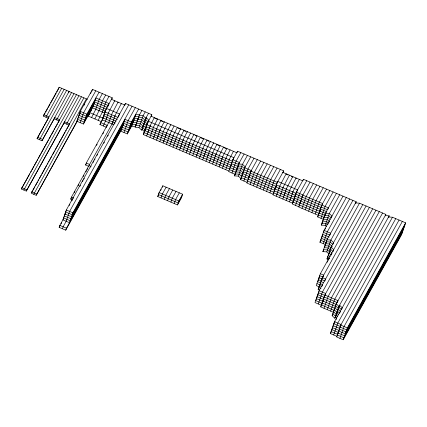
<?xml version="1.0" encoding="UTF-8"?>
<svg xmlns="http://www.w3.org/2000/svg" width="427" height="427" viewBox="0 0 427 427"><rect width="100%" height="100%" fill="white"/><g stroke="black" fill="none" stroke-linecap="round" stroke-linejoin="round"><path stroke-width="0.64" d="M48.39 118.231L43.442 116.123L43.922 114.74L59.193 87.225L69.083 91.437L68.603 92.824M54.501 118.231L42.006 140.75L37.058 138.642L64.141 89.328M45.919 117.179L61.664 88.277M64.696 121.898L26.293 191.093L21.35 188.985L74.004 93.609M39.535 139.698L66.612 90.385M48.55 117.772L48.87 116.849L43.922 114.74M58.873 88.149L59.193 87.225M23.821 190.042L76.476 94.666M42.006 140.75L69.083 91.437M26.293 191.093L78.952 95.717M83.895 97.826L31.24 193.201L36.183 195.31L77.426 120.99M56.636 119.891L71.533 92.558M33.712 194.253L86.366 98.877M59.262 120.505L59.566 119.624L54.624 117.521L54.165 118.839L59.113 120.948M36.183 195.31L77.559 120.254M66.527 124.108L81.424 96.774M69.153 124.721L69.457 123.841L64.514 121.732L64.055 123.051L68.998 125.159M93.428 106.109L83.468 124.054L76.876 121.247L80.297 111.356L92.494 89.382L112.269 97.815L111.586 99.79L111.436 99.315L124.625 104.935L124.769 105.41L125.458 103.43L151.825 114.671L151.313 116.155M80.169 122.65L83.596 112.76L95.787 90.791M91.805 91.362L92.494 89.382M83.468 124.054L86.889 114.164L99.085 92.195M90.983 111.073L91.495 109.59M95.765 109.243L99.187 99.352L102.379 93.598M99.059 110.646L102.485 100.756L105.677 95.002M121.978 128.858L65.747 230.174L59.15 227.367L59.839 225.387L63.538 218.72M125.458 103.43L66.318 209.993L62.892 219.884L69.484 222.697L72.91 212.806L132.05 106.243M72.393 199.841L70.743 199.137L71.426 197.157L112.328 123.462M102.357 112.05L105.779 102.16L108.976 96.406M62.449 228.771L63.132 226.796L66.356 220.989M86.286 163.045L89.579 164.448L88.896 166.429L85.597 165.019L86.286 163.045L109.029 122.058M66.19 221.293L69.612 211.402L128.751 104.839M106.51 127.342L99.918 124.535L103.137 117.985M108.565 105.047L109.077 103.569L95.894 97.948L92.467 107.839L104.556 112.99M65.747 230.174L66.431 228.199L122.485 127.198M103.211 125.938L105.485 121.108M106.681 126.851L107.193 125.367L100.601 122.554M124.017 132.525L128.127 120.654L135.343 107.647M131.425 122.058L124.828 119.25L120.718 131.116L127.315 133.929L131.425 122.058L138.642 109.05M141.94 110.454L139.159 115.461L135.049 127.326L138.988 127.577L141.647 130.139L142.928 127.828M135.951 125.154L135.434 126.638L131.5 126.387L135.61 114.521L139.544 114.767M136.976 122.186L139.373 115.263M138.988 127.577L143.098 115.712L145.233 111.863M141.647 130.139L145.756 118.268L148.532 113.267M157.718 196.505L159.09 192.55L162.842 185.793L182.617 194.221L181.245 198.176L177.499 204.939L157.718 196.505L158.657 194.819M162.324 187.277L162.842 185.793M161.016 197.914L162.383 193.954L166.135 187.197M164.31 199.318L165.681 195.363L169.434 188.601M167.608 200.722L168.98 196.767L172.727 190.004M170.901 202.126L172.273 198.171L176.025 191.413M174.2 203.53L175.572 199.574L179.319 192.817M177.499 204.939L178.865 200.978L182.617 194.221M302.631 180.797L282.85 172.369L283 172.844L283.683 170.864L237.535 151.201L232.806 159.719L228.696 171.585L235.288 174.397M237.022 152.679L237.535 151.201M231.989 172.994L236.099 161.123L240.828 152.604M241.058 178.689L238.399 176.132L234.466 175.881L238.576 164.016L244.127 154.008M237.172 168.959L236.659 170.442L230.068 167.63M237.513 167.966L238.026 166.482L231.434 163.674M238.197 165.991L238.544 165.003M238.399 176.132L242.509 164.262L247.425 155.412M241.879 176.468L241.244 177.616L247.836 180.424L247.148 182.404L240.556 179.591L244.666 167.726L250.718 156.816M241.228 178.198L242.253 175.23M243.283 172.262L243.625 171.275M244.655 168.307L245.167 166.824L242.509 164.262L238.576 164.016M243.854 180.995L247.964 169.129L254.017 158.225M257.31 159.629L250.927 171.136L246.817 183.002L273.189 194.242L277.299 182.372L283.683 170.864M248.007 179.927L250.403 173.004M250.115 184.405L254.22 172.54L260.609 161.032M253.408 185.814L257.518 173.944L263.907 162.436M256.707 187.218L260.817 175.348L267.201 163.84M260 188.622L264.11 176.751L270.499 165.249M263.299 190.026L267.409 178.16L273.792 166.653M266.597 191.429L270.702 179.564L277.091 168.057M269.891 192.839L274.001 180.968L280.384 169.46M296.349 192.118L292.239 203.983L298.831 206.796L302.94 194.925L296.349 192.118L303.464 179.297L356.203 201.774L355.691 203.257M303.117 180.285L303.464 179.297M295.532 205.387L299.642 193.522L306.757 180.701M310.055 182.105L302.834 195.112L298.724 206.983L318.505 215.411M302.022 208.387L306.132 196.516L313.349 183.509M305.321 209.79L309.431 197.925L316.647 184.918M308.614 211.194L312.724 199.329L319.946 186.321M311.913 212.598L316.023 200.733L323.239 187.725M315.206 214.007L319.316 202.136L326.538 189.129M323.714 219.489L317.672 216.911L321.782 205.045L329.831 190.533M320.389 209.972L319.876 211.456L300.096 203.022M322.273 204.533L322.615 203.54L302.834 195.112M320.965 218.314L325.075 206.449L333.129 191.942M326.538 226.641L325.209 225.36L321.275 225.109L325.385 213.244L336.428 193.346M327.861 209.337L328.374 207.853L321.782 205.045M325.209 225.36L329.318 213.495L339.721 194.749M325.411 244.58L319.919 242.242L324.029 230.372L343.02 196.153M323.212 243.646L327.322 231.776L346.313 197.557M329.003 254.022L326.788 251.893L322.855 251.642L326.965 239.777L349.612 198.966M330.108 234.669L330.621 233.185L324.029 230.372M326.788 251.893L330.898 240.022L352.91 200.37M385.357 215.902L385.869 214.418L359.502 203.177L320.351 273.723L316.242 285.588L318.99 286.757M328.299 260.187L326.975 258.906L331.085 247.036L356.203 201.774M333.044 244.068L333.556 242.584L330.898 240.022L326.965 239.777M319.791 290.205L318.147 289.506L322.252 277.635L362.795 204.581M323.132 276.611L323.65 275.127L320.351 273.723M366.094 205.99L319.086 290.691L314.977 302.556L321.568 305.364L322.257 303.389L315.66 300.576L316.306 299.418M333.225 251.081L333.738 249.598L331.085 247.036M325.038 280.523L325.55 279.039L322.252 277.635M318.275 303.96L322.385 292.095L369.387 207.394M333.914 312.505L320.725 306.885L324.835 295.02L372.686 208.798M322.428 302.892L323.452 299.925M324.024 308.294L328.133 296.423L375.984 210.201M327.317 309.698L331.427 297.827L379.277 211.605M330.615 311.102L334.725 299.236L382.576 213.014M336.412 315.339L334.805 318.243L332.147 315.681L336.257 303.816L385.869 214.418M334.805 318.243L338.915 306.378L389.168 215.822L385.229 215.571M337.49 334.885L336.972 336.369L330.381 333.556L334.49 321.691L392.466 217.226L405.65 222.846L401.54 234.717L343.233 339.775L336.641 336.967L340.751 325.102L399.058 220.038M341.696 309.265L342.208 307.782L339.556 305.22L335.446 317.09L336.77 318.371M333.679 334.96L337.789 323.095L395.76 218.635M338.515 331.918L340.911 324.995M339.935 338.371L344.045 326.506L402.351 221.442M343.233 339.775L347.343 327.909L405.65 222.846M388.655 217.306L389.168 215.822M88.282 116.128L89.798 112.648L102.982 118.268L101.466 121.743L88.282 116.128L89.873 113.251M91.575 117.532L95.926 108.954M94.874 118.936L99.219 110.358M98.167 120.339L102.517 111.762M118.076 117.473L104.893 111.853L106.408 108.378L112.269 97.815M117.393 119.453L104.204 113.833L105.725 110.353M116.155 121.199L103.521 115.813L104.786 112.909M114.922 122.939L102.838 117.788L104.353 114.308M103.67 116.288L102.149 119.768L113.689 124.684M108.186 113.262L114.735 100.719L114.884 101.194M107.503 115.237L108.511 112.92M106.814 117.217L107.828 114.895M106.131 119.192L106.889 117.457M105.448 121.172L106.456 118.85M111.484 114.666L118.028 102.122L118.178 102.603M110.796 116.64L111.559 114.906M110.113 118.621L111.127 116.304M109.429 120.601L110.438 118.279M108.741 122.576L109.504 120.836M114.778 116.069L121.327 103.526L121.476 104.007M114.094 118.049L115.109 115.728M113.411 120.024L114.169 118.284M112.723 122.005L113.737 119.683M112.039 123.979L113.054 121.663M118.327 116.897L119.592 113.998L106.408 108.378M232.405 161.182L146.701 124.652L151.825 114.671M232.48 161.422L231.722 163.157L146.013 126.632L147.534 123.152M231.541 163.979L231.034 165.137L145.329 128.612L146.594 125.709M231.108 165.377L230.35 167.117L144.646 130.587L146.162 127.107M230.425 167.352L229.667 169.092L143.958 132.567L145.479 129.087M228.984 171.072L143.275 134.542L144.54 131.644M149.994 126.061L154.291 117.58L154.441 118.055M149.311 128.036L150.325 125.719M148.628 130.016L149.637 127.694M147.939 131.991L148.703 130.251M147.256 133.971L148.27 131.649M146.573 135.951L147.582 133.63M153.293 127.465L157.584 118.984L157.734 119.459L154.99 118.29M152.61 129.44L153.619 127.123M151.921 131.42L152.935 129.098M151.238 133.4L152.252 131.078M150.555 135.375L151.313 133.635M149.866 137.355L150.88 135.033M156.592 128.869L160.883 120.387L161.032 120.862L162.682 121.567M155.903 130.849L156.917 128.527M155.22 132.824L155.978 131.084M154.537 134.804L155.545 132.482M153.848 136.779L154.862 134.462M153.165 138.759L154.174 136.437M159.885 130.272L164.181 121.791L164.326 122.271M159.202 132.253L160.21 129.931M158.513 134.227L159.527 131.911M157.83 136.208L158.844 133.886M157.147 138.188L158.155 135.866M156.458 140.163L157.472 137.846M163.183 131.676L167.475 123.195L167.624 123.675M162.495 133.656L163.258 131.916M161.812 135.637L162.826 133.315M161.128 137.611L162.137 135.295M160.44 139.592L161.454 137.27M159.757 141.567L160.771 139.25M166.477 133.085L170.773 124.604L170.923 125.079M165.793 135.06L166.808 132.744M165.11 137.04L166.119 134.718M164.422 139.015L165.436 136.699M163.738 140.995L164.496 139.255M163.055 142.976L164.064 140.654M169.775 134.489L174.067 126.008M169.092 136.464L170.101 134.147M168.403 138.444L169.418 136.128M167.72 140.424L168.734 138.102M167.037 142.399L168.046 140.083M166.349 144.379L167.106 142.639M173.068 135.893L177.365 127.411L177.515 127.886M172.385 137.873L173.399 135.551M171.702 139.848L172.711 137.531M171.019 141.828L171.777 140.088M170.33 143.803L171.344 141.486M169.647 145.783L170.656 143.461M176.367 137.297L180.664 128.815L180.808 129.296M175.684 139.277L176.442 137.537M174.995 141.252L176.009 138.935M174.312 143.232L175.326 140.915M173.629 145.212L174.387 143.472M172.94 147.187L173.954 144.87M179.666 138.7L183.957 130.219M178.977 140.68L179.991 138.364M178.294 142.661L179.052 140.921M177.611 144.636L178.619 142.319M176.922 146.616L177.936 144.294M176.239 148.591L177.253 146.274M182.959 140.109L187.256 131.628L187.405 132.103M182.276 142.084L183.29 139.768M181.592 144.064L182.601 141.743M180.904 146.039L181.918 143.723M180.221 148.02L181.235 145.703M179.537 150L180.546 147.678M186.257 141.513L190.549 133.032L190.698 133.507M185.574 143.488L186.332 141.753M184.886 145.468L185.9 143.152M184.202 147.448L185.211 145.127M183.519 149.423L184.528 147.107M182.831 151.404L183.845 149.082M189.551 142.917L193.847 134.436L193.997 134.911M188.867 144.897L189.882 142.575M188.184 146.872L189.193 144.556M187.496 148.852L188.51 146.53M186.812 150.827L187.57 149.092M186.129 152.807L187.138 150.485M192.849 144.321L197.146 135.839M192.166 146.301L193.175 143.979M191.477 148.276L192.492 145.959M190.794 150.256L191.808 147.939M190.111 152.236L191.12 149.914M189.423 154.211L190.186 152.471M196.148 145.73L200.439 137.243L200.589 137.724M195.459 147.705L196.473 145.388M194.776 149.685L195.79 147.363M194.093 151.66L194.851 149.92M193.404 153.64L194.418 151.318M192.721 155.615L193.735 153.298M199.441 147.134L203.738 138.652L203.887 139.127M198.758 149.108L199.516 147.368M198.075 151.089L199.083 148.767M197.386 153.063L198.4 150.747M196.703 155.044L197.461 153.304M196.02 157.024L197.028 154.702M202.74 148.537L207.031 140.056M202.051 150.517L203.065 148.196M201.368 152.492L202.126 150.752M200.685 154.473L201.693 152.151M200.001 156.447L201.01 154.131M199.313 158.428L200.327 156.106M206.033 149.941L210.33 141.46L210.479 141.935M205.35 151.921L206.364 149.599M204.666 153.896L205.675 151.58M203.978 155.876L204.992 153.555M203.295 157.851L204.309 155.535M202.611 159.831L203.62 157.515M209.331 151.345L213.628 142.864L213.772 143.344M208.648 153.325L209.406 151.585M207.96 155.305L208.974 152.983M207.276 157.28L208.291 154.964M206.593 159.26L207.602 156.939M205.905 161.235L206.919 158.919M212.63 152.754L216.921 144.267L217.071 144.748L219.82 145.917M211.941 154.729L212.956 152.412M211.258 156.709L212.272 154.387M210.575 158.684L211.584 156.367M209.887 160.664L210.901 158.342M209.203 162.639L210.217 160.322M215.923 154.158L220.22 145.676M215.24 156.133L216.249 153.816M214.557 158.113L215.566 155.791M213.868 160.093L214.882 157.771M213.185 162.068L214.194 159.751M212.502 164.048L213.26 162.308M219.222 155.561L223.513 147.08L223.663 147.555M218.533 157.542L219.547 155.22M217.85 159.517L218.864 157.2M217.167 161.497L217.925 159.757M216.478 163.472L217.492 161.155M215.795 165.452L216.809 163.13M222.515 156.965L226.812 148.484L226.961 148.959M221.832 158.945L222.59 157.205M221.149 160.92L222.157 158.604M220.46 162.9L221.474 160.579M219.777 164.881L220.535 163.141M219.094 166.856L220.102 164.539M225.814 158.369L230.11 149.888M225.13 160.349L226.139 158.027M224.442 162.329L225.205 160.589M223.759 164.304L224.773 161.988M223.075 166.284L224.084 163.963M222.387 168.259L223.401 165.943M229.112 159.778L233.404 151.297L233.553 151.772M228.424 161.753L229.438 159.436M227.74 163.733L228.749 161.411M227.057 165.708L227.815 163.968M226.369 167.688L227.383 165.366M225.686 169.668L226.7 167.347M232.662 160.6L233.927 157.702L148.217 121.177M276.632 184.565L275.618 186.887L295.399 195.315L296.157 193.575M295.217 196.132L294.71 197.295L274.935 188.862L275.943 186.546M275.009 189.102L274.246 190.842L294.027 199.27L294.785 197.53M274.577 190.501L273.563 192.823L293.344 201.25L294.102 199.51M273.638 193.057L272.88 194.797L292.655 203.225L293.669 200.909M279.6 186.311L286.149 173.773M278.916 188.291L279.925 185.975M278.228 190.271L279.242 187.949M277.545 192.246L278.303 190.506M276.861 194.226L277.87 191.904M276.173 196.201L277.187 193.885M282.898 187.72L289.442 175.177L289.591 175.652M282.21 189.695L283.224 187.378M281.526 191.675L282.535 189.353M280.843 193.65L281.852 191.333M280.155 195.63L281.169 193.314M279.471 197.61L280.486 195.288M286.191 189.124L292.741 176.581L292.89 177.061L291.241 176.356M285.508 191.099L286.517 188.782M284.82 193.079L285.834 190.762M284.136 195.059L285.151 192.737M283.453 197.034L284.462 194.717M282.77 199.014L283.779 196.692M289.49 190.527L296.034 177.984L296.183 178.465M288.801 192.508L289.816 190.186M288.118 194.482L289.132 192.166M287.435 196.463L288.444 194.141M286.747 198.438L287.761 196.121M286.063 200.418L287.077 198.101M292.783 191.931L299.332 179.393M292.1 193.911L293.114 191.59M291.417 195.886L292.426 193.57M290.728 197.866L291.742 195.55M290.045 199.847L291.059 197.525M289.362 201.822L290.371 199.505M296.333 192.758L297.598 189.86L277.822 181.432L276.301 184.907L296.082 193.34M43.442 116.123L45.032 113.256M45.673 112.109L47.578 108.671M48.214 107.524L50.124 104.087M50.76 102.939L56.172 93.193M56.807 92.045L58.712 88.608M37.058 138.642L43.789 126.515M44.429 125.362L48.598 117.857M21.35 188.985L29.73 173.89M30.696 172.15L31.336 170.987M31.982 169.829L33.914 166.343M34.56 165.18L36.492 161.7M37.138 160.536L37.784 159.378M38.425 158.214L40.362 154.729M41.003 153.571L48.416 140.216M49.062 139.053L50.994 135.572M51.64 134.409L53.572 130.929M54.218 129.765L54.859 128.602M55.505 127.443L57.437 123.958M58.083 122.8L59.049 121.054M31.561 192.62L32.206 191.456M32.852 190.298L34.784 186.812M35.43 185.654L37.362 182.169M38.008 181.005L38.649 179.847M39.295 178.683L41.227 175.203M41.873 174.04L46.703 165.329M47.349 164.171L47.995 163.007M48.641 161.849L49.281 160.685M49.927 159.527L51.859 156.042M52.505 154.884L54.437 151.398M55.083 150.235L58.307 144.433M58.947 143.269L65.069 132.237M65.715 131.078L66.361 129.915M67.007 128.757L68.939 125.271M80.575 111.596L79.614 113.331L86.206 116.144L95.845 98.776M84.108 105.239L84.749 104.081M90.524 93.673L91.165 92.52M80.212 113L78.931 115.311L85.523 118.119L95.477 100.174M79.209 115.557L78.242 117.292L84.834 120.099L94.474 102.731M78.2 118.114L77.559 119.266L84.151 122.079L93.791 104.706M76.876 121.247L77.517 120.088M104.893 111.853L106.665 108.655M107.609 106.958L108.239 105.821M104.204 113.833L105.159 112.109M103.521 115.813L104.476 114.089M102.838 117.788L104.108 115.493M99.918 124.535L100.553 123.392M85.597 165.019L86.564 163.29M96.491 145.393L97.132 144.241M102.902 133.848L103.542 132.696M70.743 199.137L71.389 197.979M74.282 192.758L74.928 191.6M78.146 185.798L78.787 184.64M83.292 176.522L83.938 175.364M85.87 171.884L86.51 170.725M87.156 169.562L87.802 168.403M66.276 210.81L65.63 211.973L72.222 214.781L124.903 119.864M69.185 205.568L69.831 204.405M71.773 200.909L72.419 199.745M73.065 198.582L73.711 197.418M79.849 186.353L80.495 185.19M82.438 181.694L83.084 180.53M83.729 179.367L84.375 178.198M90.513 167.133L91.159 165.97M93.102 162.479L93.748 161.31M94.394 160.146L95.04 158.983M96.977 155.492L97.623 154.323M103.766 143.258L104.412 142.095M107.641 136.272L108.287 135.108M114.431 124.043L115.076 122.88M65.593 212.785L64.947 213.954L71.539 216.761L124.54 121.263M65.23 214.183L64.263 215.929L70.855 218.741L123.718 123.488M64.221 216.745L63.575 217.909L70.167 220.716L123.344 124.897M59.15 227.367L60.122 225.627M61.088 223.881L61.728 222.723M135.53 115.402L130.737 124.038L124.145 121.225M135.145 116.833L130.054 126.013L123.462 123.206M134.388 118.946L129.37 127.993L122.773 125.186M134.019 120.355L128.682 129.973L122.09 127.161M133.091 122.768L127.999 131.948L121.407 129.141M127.315 133.929L132.712 124.198M146.349 117.937L145.068 120.249L142.415 117.687L138.476 117.436M145.965 119.379L144.385 122.223L141.727 119.667L137.793 119.416M144.983 121.898L143.702 124.204L141.043 121.642L137.104 121.396M144.593 123.334L143.013 126.184L140.36 123.622L136.421 123.371M143.611 125.853L142.33 128.159L139.677 125.597L135.738 125.351M146.701 124.652L147.972 122.368M146.013 126.632L146.968 124.919M145.329 128.612L146.28 126.894M144.646 130.587L145.917 128.303M143.958 132.567L145.548 129.707M143.275 134.542L144.545 132.258M159.031 193.404L158.401 194.531L178.182 202.958L181.934 196.201M160.589 190.586L161.214 189.46M238.816 164.326L237.887 165.991L241.826 166.242L244.479 168.804L243.796 170.779L241.143 168.217L237.204 167.971L238.127 166.3M237.134 168.836L236.521 169.946L240.454 170.197L243.112 172.759L242.424 174.734L239.771 172.177L235.832 171.926L236.761 170.256M235.768 172.791L235.149 173.901L239.088 174.152L241.741 176.714M234.466 175.881L235.08 174.771M243.934 170.533L243.294 171.681L249.891 174.488M243.251 172.508L242.611 173.656L249.203 176.468M242.563 174.488L241.928 175.636L248.519 178.443M240.556 179.591L241.196 178.443M274.935 188.862L276.21 186.567M295.623 194.909L294.977 196.073L301.569 198.881M294.94 196.884L294.294 198.053L300.886 200.861M294.251 198.865L293.605 200.028L300.197 202.841M293.568 200.839L292.922 202.008L299.514 204.816M321.739 205.862L321.093 207.02L327.69 209.833M321.376 207.26L320.41 209L326.452 211.573M320.373 209.817L319.727 210.975L325.769 213.553M320.01 211.216L319.044 212.956L325.086 215.528M319.321 213.19L318.355 214.93L324.397 217.508M317.672 216.911L318.318 215.752M326.906 211.242L324.696 215.219L328.635 215.47L331.288 218.032L331.976 216.051L329.318 213.495L325.385 213.244M325.273 214.925L324.013 217.199L327.952 217.45L330.162 219.579M323.645 218.608L324.274 217.471M323.591 219.451L322.641 221.154L326.58 221.405L328.352 223.113M322.588 221.997L321.958 223.134L325.897 223.38L327.221 224.661M321.275 225.109L322.22 223.406M324.306 230.612L323.34 232.352L329.938 235.16M324.952 229.454L325.598 228.29M327.525 224.81L328.171 223.652M328.817 222.494L329.457 221.33M322.615 235.149L321.974 236.307L327.466 238.65M322.252 236.547L321.285 238.287L326.783 240.625M321.889 237.94L320.602 240.262L326.644 242.84M319.919 242.242L320.885 240.502M326.927 240.588L326.276 241.751L330.215 242.002L332.868 244.564M326.564 241.981L325.593 243.732L329.532 243.977L332.185 246.539M325.555 244.543L324.91 245.706L328.843 245.957L331.058 248.092M325.193 245.936L324.221 247.687L328.16 247.938L330.375 250.067M322.855 251.642L323.501 250.478M332.009 246.112L330.397 249.016L333.055 251.578M330.679 249.251L329.713 250.996L331.928 253.126M329.996 251.231L329.03 252.971L331.24 255.106M328.987 253.787L328.342 254.951L330.114 256.659M328.625 255.186L327.658 256.926L329.43 258.634M326.975 258.906L327.616 257.743M327.109 262.29L327.755 261.121M328.4 259.958L329.372 258.207M331.315 254.711L331.96 253.547M319.631 276.509L318.98 277.678L322.278 279.082M319.268 277.908L318.296 279.653L321.045 280.827M318.905 279.301L317.613 281.633L320.357 282.802M323.18 276.717L321.568 279.616L324.867 281.019M321.851 279.85L320.885 281.59L323.634 282.765M320.842 282.412L320.202 283.571L322.396 284.505M320.48 283.811L319.513 285.551L321.712 286.485M319.471 286.368L318.83 287.526L321.029 288.465M318.147 289.506L318.788 288.342M319.044 291.508L318.403 292.666L324.995 295.479L325.678 293.498L319.086 290.691M321.942 286.287L322.588 285.124M318.361 293.482L317.715 294.646L324.312 297.454M317.998 294.881L317.031 296.621L323.623 299.434M317.635 296.279L316.348 298.601L322.94 301.409M324.472 296.413L325.123 295.249M324.435 297.229L323.463 298.975L336.102 304.36M323.426 299.786L322.78 300.955L335.419 306.34M323.068 301.184L322.097 302.93L334.731 308.315M322.059 303.741L321.408 304.91L334.047 310.296M320.725 306.885L321.696 305.14M336.22 304.632L335.574 305.796L338.227 308.353L339.839 305.449M335.857 306.031L334.885 307.771L337.543 310.333L338.83 308.011M334.848 308.588L334.202 309.751L336.86 312.308L338.467 309.41M334.165 310.568L333.519 311.726L336.172 314.288L337.463 311.966M333.802 311.966L332.83 313.706L335.489 316.268L336.775 313.946M332.147 315.681L332.793 314.523M335.094 321.344L333.807 323.666L340.399 326.479M336.06 319.604L336.706 318.446M339.924 312.639L340.57 311.48M334.085 323.906L333.119 325.646L339.716 328.454M333.402 325.881L332.436 327.621L339.027 330.434M332.393 328.443L331.752 329.601L338.344 332.409L337.661 334.389L331.064 331.582L332.03 329.836M330.381 333.556L331.667 331.235M404.967 224.826L346.66 329.89L340.063 327.077M404.278 226.801L345.971 331.864L339.38 329.057M403.595 228.781L345.288 333.845L338.696 331.032M402.912 230.756L344.605 335.819L338.013 333.012M402.223 232.736L343.916 337.8L337.325 334.987M139.159 115.461L143.098 115.712L145.756 118.268M134.921 116.496L138.86 116.747M134.238 118.476L138.177 118.727M133.555 120.451L137.489 120.702M132.866 122.432L136.805 122.682L136.122 124.657L132.183 124.412M355.563 202.926L359.502 203.177M388.527 216.98L392.466 217.226M323.33 219.179L327.263 219.425L329.479 221.56M323.538 249.662L327.477 249.912L329.687 252.047M150.993 116.171L236.702 152.701M178.064 128.121L179.714 128.826M184.106 130.699L185.756 131.399M195.096 135.38L196.74 136.085M201.138 137.958L202.788 138.658M207.18 140.531L208.83 141.236M224.212 147.79L225.862 148.495M286.293 174.248L287.942 174.953M95.205 99.923L108.394 105.544M232.806 159.719L239.398 162.527L238.714 164.507L232.123 161.694M94.522 101.904L107.156 107.289M69.062 91.506L87.354 99.299M244.666 167.726L251.257 170.533L250.574 172.513L243.982 169.7M93.839 103.878L105.923 109.034M250.927 171.136L277.299 182.372M93.15 105.859L105.789 111.244M250.243 173.111L276.611 184.352M230.751 165.655L237.343 168.462M295.66 194.093L302.252 196.906M302.151 197.093L321.931 205.52M249.555 175.091L275.927 186.327M301.467 199.067L321.243 207.501M248.872 177.066L275.244 188.307M229.379 169.61L235.971 172.417M300.779 201.048L320.56 209.476M248.188 179.046L274.556 190.287M247.5 181.027L273.872 192.262M80.297 111.356L86.889 114.164M299.412 205.003L319.188 213.431M322.657 234.327L329.249 237.14M37.539 137.259L42.486 139.367M159.09 192.55L178.865 200.978M319.668 275.698L322.961 277.102M316.925 283.608L320.223 285.017M324.835 295.02L338.019 300.64L337.335 302.615L324.152 296.995M71.426 197.157L73.076 197.861M21.809 187.666L26.752 189.775M31.694 191.883L36.642 193.991M334.49 321.691L341.082 324.499M340.751 325.102L347.343 327.909M66.318 209.993L72.91 212.806M59.839 225.387L66.431 228.199M145.452 119.555L148.11 122.117L148.793 120.136L146.135 117.58L142.026 129.445L144.684 132.007M336.257 303.816L338.915 306.378M338.867 307.2L341.525 309.756M144.769 121.535L147.422 124.097M338.184 309.175L340.399 311.31M144.08 123.515L146.739 126.072M337.501 311.155L339.711 313.29M143.397 125.49L146.055 128.052M336.812 313.135L338.584 314.838M142.714 127.47L145.367 130.027M336.129 315.11L337.458 316.391"/></g></svg>
